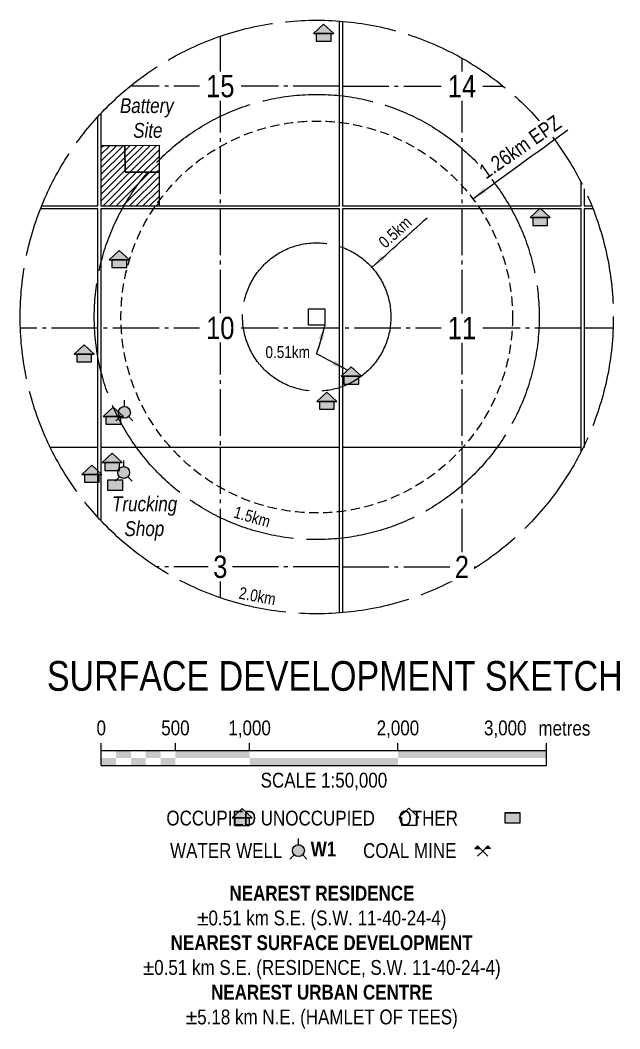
# Model space of a CAD drawing. Extents: x 337230 to 342918, y 5810288 to 5814863.
# Drawn here: x 339892 to 340297, y 5810878 to 5811558 of the extents above; entities that cross this region are included whole.
import ezdxf
from ezdxf.enums import TextEntityAlignment as Align

# ---------------------------------------------------------------- set-up
doc = ezdxf.new("R2010")
doc.units = 0
doc.header["$LTSCALE"] = 5
for name, pattern in [('foc-BUFFER', [16.75, 15, -1.75]), ('foc-QUARTERLINE', [33, 25, -3, 2, -3]), ('foc-TIELINE', [1.875, 1.25, -0.625])]:
    doc.linetypes.add(name, pattern=pattern)
for name, color, linetype in [('AS-RESIDENCE', 14, 'Continuous'), ('AS-SYMBOL', 7, 'Continuous'), ('AS-TOWN-H', 254, 'Continuous'), ('AUX-BUFFER', 7, 'foc-BUFFER'), ('CG-NOTES', 7, 'Continuous'), ('DETAIL-T', 7, 'Continuous'), ('F-WS-S', 190, 'Continuous'), ('L-2', 7, 'Continuous'), ('L-QSEC', 8, 'foc-QUARTERLINE'), ('L-SEC', 7, 'Continuous'), ('P-BUFFER-PURPLE', 187, 'foc-TIELINE'), ('P-BUFFER-PURPLE-T', 187, 'Continuous'), ('P-PROPOSED', 10, 'Continuous'), ('S-7', 6, 'Continuous'), ('T-WATER-T', 170, 'Continuous')]:
    doc.layers.add(name, color=color, linetype=linetype)
doc.styles.add('120', font='ARIALN.TTF', dxfattribs={"height": 13})
doc.styles.add('60L', font='ARIALN.TTF', dxfattribs={"height": 7.35})
doc.styles.add('80', font='ARIALN.TTF', dxfattribs={"height": 10})
doc.styles.add('80CG', font='ARIALN.TTF', dxfattribs={"height": 10})
doc.styles.add('80L', font='ARIALN.TTF', dxfattribs={"height": 10})
doc.styles.add('BOLD', font='ARIALNB.TTF')
doc.dimstyles.new('Compass 5 000', dxfattribs={"dimscale": 5, "dimtxt": 9, "dimasz": 2, "dimexe": 0.2, "dimexo": 0.0625, "dimgap": 0.5, "dimtad": 0, "dimtih": 1, "dimtoh": 1, "dimzin": 0, "dimdsep": 46, "dimtxsty": '80CG', "dimcen": 0.1, "dimse1": 1, "dimse2": 1, "dimclrd": 256, "dimclrt": 256, "dimaunit": 1, "dimadec": 4, "dimazin": 0, "dimtfac": 0.06, "dimtofl": 0, "dimtmove": 0, "dimatfit": 1, "dimfxl": 0.2, "dimtolj": 1, "dimtzin": 0, "dimlwd": -1, "dimarcsym": 0})
pattern_1 = [(45.05885621, (2576.1727, 3617.8074), (-2.2468633949, 2.2422520184), [])]

# ---------------------------------------------------------------- blocks, each defined once
blk = doc.blocks.new('*U45')
at = {"color": 0}
for p, q in [((-150, 0), (-150, 15)), ((-100, 10), (-100, 15)), ((-50, 10), (-50, 15)), ((50, 10), (50, 15)), ((150.24, 0), (150.24, 15)), ((-150, 10), (150.24, 10)), ((-150, 0), (150.24, 0))]:
    blk.add_line(p, q, dxfattribs=at)
for points in [[(-140, 10), (-130, 10), (-140, 5), (-130, 5)], [(-120, 10), (-110, 10), (-120, 5), (-110, 5)], [(-100, 10), (-50, 10), (-100, 5), (-50, 5)], [(50, 10), (150.24, 10), (50, 5), (150.24, 5)], [(-150, 5), (-140, 5), (-150, 0), (-140, 0)], [(-130, 5), (-120, 5), (-130, 0), (-120, 0)], [(-110, 5), (-100, 5), (-110, 0), (-100, 0)], [(-50, 5), (50, 5), (-50, 0), (50, 0)]]:
    blk.add_solid(points, dxfattribs=at)
at = {"color": 0, "style": '80'}
blk.add_text('metres', height=10, dxfattribs=at).set_placement((162.24, 20), align=Align.CENTER)
at = {"color": 0, "char_height": 10, "style": '80'}
for s, insert, attachment_point in [('0', (-150, 30.21), 2), ('500', (-100, 30.21), 2), ('1,000', (-50, 30.21), 2), ('2,000', (50, 30.21), 2), ('3,000', (136.7, 30.22), 3), ('SCALE 1:50,000', (0.12, -5), 2)]:
    blk.add_mtext(s, dxfattribs=dict(at, insert=insert, attachment_point=attachment_point))
blk = doc.blocks.new('res_abd')
at = {"color": 14}
blk.add_lwpolyline([(-1.13, -0.57), (-1.13, -1.62), (0.87, -1.62), (0.87, -0.57), (1.22, -0.57), (-0.13, 0.69), (-1.49, -0.57)], close=True, dxfattribs=at)
blk = doc.blocks.new('res_other')
blk.add_hatch(color=14).paths.add_polyline_path([(-1.09, 0.73), (0.91, 0.73), (0.91, -0.69), (-1.09, -0.69)])
at = {"color": 14}
blk.add_lwpolyline([(-1.09, 0.73), (0.91, 0.73), (0.91, -0.69), (-1.09, -0.69)], close=True, dxfattribs=at)
blk = doc.blocks.new('res_occ')
for points in [[(0.1, 0.89), (-1.26, -0.37), (1.46, -0.37)], [(-0.9, -1.43), (1.1, -1.43), (1.1, -0.37), (-0.9, -0.37)]]:
    blk.add_hatch(color=14).paths.add_polyline_path(points)
at = {"color": 14}
for points in [[(0.1, 0.89), (-1.26, -0.37), (1.46, -0.37)], [(-0.9, -1.43), (1.1, -1.43), (1.1, -0.37), (-0.9, -0.37)]]:
    blk.add_lwpolyline(points, close=True, dxfattribs=at)
blk = doc.blocks.new('WAT')
h = blk.add_hatch(color=255)
h.dxf.hatch_style = 1
edge = h.paths.add_edge_path()
edge.add_arc((0, 0), 0.9, 0, 360)
at = {"color": 170}
for p, q in [((0, 0.82), (0, 1.63)), ((-0.58, -0.58), (-1.15, -1.15)), ((0.58, -0.58), (1.15, -1.15))]:
    blk.add_line(p, q, dxfattribs=at)
blk.add_circle((0, 0), 0.8, dxfattribs=at)
blk = doc.blocks.new('Mine')
at = {"layer": 'AS-SYMBOL'}
h = blk.add_hatch(color=161, dxfattribs=at)
h.dxf.hatch_style = 1
h.paths.add_polyline_path([(-0.71, 0.71), (-1.06, 0.35), (-0.35, 0.35)])
h = blk.add_hatch(color=161, dxfattribs=at)
h.dxf.hatch_style = 1
h.paths.add_polyline_path([(0.71, 0.71), (0.35, 0.35), (1.06, 0.35)])
at = {"layer": 'AS-SYMBOL', "color": 161}
for p, q in [((-0.71, 0.71), (-1.06, 0.35)), ((-1.06, 0.35), (-0.35, 0.35)), ((-0.71, 0.71), (0, 0)), ((0, 0), (-0.71, -0.71)), ((0, 0), (0.71, 0.71)), ((0, 0), (0.71, -0.71)), ((1.06, 0.35), (0.35, 0.35)), ((0.71, 0.71), (1.06, 0.35))]:
    blk.add_line(p, q, dxfattribs=at)
blk = doc.blocks.new('*U114')
at = {"layer": 'AS-RESIDENCE', "color": 14}
blk.add_lwpolyline([(130.01, -1.32), (140.01, -1.32), (140.01, -8.46), (130.01, -8.46)], close=True, dxfattribs=at)
at = {"layer": 'AS-RESIDENCE', "xscale": 5, "yscale": 5, "zscale": 5}
for name, p in [('res_occ', (-47.66, -2.88)), ('res_abd', (65.91, -1.71)), ('res_other', (135.48, -5.03))]:
    blk.add_blockref(name, p, dxfattribs=at)
at = {"layer": 'AS-SYMBOL', "color": 161, "xscale": 5, "yscale": 5, "zscale": 5}
blk.add_blockref('Mine', (114.96, -27.2), dxfattribs=at)
at = {"layer": 'F-WS-S', "xscale": 5, "yscale": 5, "zscale": 5}
blk.add_blockref('WAT', (-9.25, -26.9), dxfattribs=at)
at = {"layer": 'CG-NOTES', "char_height": 12, "style": '80CG'}
for s, insert, width, attachment_point in [('{\\H0.83333x;OCCUPIED^IUNOCCUPIED^I    OTHER}', (0, 0), 324.7071, 2), ('\\pi0.13844;{\\H0.83333x;WATER WELL}', (-95.95, -21.87), 75.4267, 1), ('\\pi0.33285;{\\H0.83333x;COAL MINE}', (33.96, -21.87), 62.5208, 1)]:
    blk.add_mtext(s, dxfattribs=dict(at, insert=insert, width=width, attachment_point=attachment_point))
at = {"layer": 'T-WATER-T', "style": 'BOLD'}
blk.add_text('W1', height=10, dxfattribs=at).set_placement((-0.98, -30.83))

msp = doc.modelspace()

# ---------------------------------------------------------------- hatches: boundary and pattern name
at = {"layer": 'AS-TOWN-H'}
h = msp.add_hatch(dxfattribs=at)
h.set_pattern_fill('ANSI31', color=256, scale=0.999775, angle=0.058856)
h.set_pattern_definition(pattern_1)
h.paths.add_polyline_path([(339946.958, 5811432.777), (339986.407, 5811432.918), (339986.327, 5811455.281), (339963.352, 5811455.301), (339963.369, 5811463.732), (339962.959, 5811463.732), (339962.964, 5811473.171), (339946.958, 5811473.08)])
h = msp.add_hatch(dxfattribs=at)
h.set_pattern_fill('ANSI31', color=256, scale=0.999775, angle=0.058856)
h.set_pattern_definition(pattern_1)
h.paths.add_polyline_path([(339986.327, 5811455.281), (339986.312, 5811473.226), (339962.964, 5811473.171), (339962.959, 5811463.732), (339963.369, 5811463.732), (339963.352, 5811455.301)])

# ---------------------------------------------------------------- linework, layer by layer
at = {"layer": 'AS-RESIDENCE', "flags": 128}
for points in [[(339946.958, 5811432.777), (339986.407, 5811432.918), (339986.327, 5811455.281), (339963.352, 5811455.301), (339963.369, 5811463.732), (339962.959, 5811463.732), (339962.964, 5811473.171), (339946.958, 5811473.08)], [(339986.327, 5811455.281), (339986.312, 5811473.226), (339962.964, 5811473.171), (339962.959, 5811463.732), (339963.369, 5811463.732), (339963.352, 5811455.301)]]:
    msp.add_lwpolyline(points, close=True, dxfattribs=at)
at = {"layer": 'L-QSEC', "color": 253, "ltscale": 0.25}
for p, q in [((340027.408, 5811546.882), (340027.408, 5811513.227)), ((340190.318, 5811532.15), (340190.318, 5811513.227)), ((340027.408, 5811513.227), (339966.641, 5811513.227)), ((340027.408, 5811513.227), (340027.408, 5811432.777)), ((340107.857, 5811513.227), (340027.408, 5811513.227)), ((340109.868, 5811513.227), (340190.318, 5811513.227)), ((340190.318, 5811513.227), (340190.318, 5811432.777)), ((340190.318, 5811513.227), (340218.218, 5811513.227)), ((340027.408, 5811430.766), (340027.408, 5811350.317)), ((340190.318, 5811430.766), (340190.318, 5811350.317)), ((339944.947, 5811350.317), (339892.614, 5811350.317)), ((340027.408, 5811350.317), (339946.958, 5811350.317)), ((340107.857, 5811350.317), (340027.408, 5811350.317)), ((340027.408, 5811350.317), (340027.408, 5811269.867)), ((340190.318, 5811350.317), (340109.868, 5811350.317)), ((340190.318, 5811350.317), (340190.318, 5811269.867)), ((340270.767, 5811350.317), (340190.318, 5811350.317)), ((340292.245, 5811350.317), (340272.778, 5811350.317)), ((340027.408, 5811269.867), (340027.408, 5811189.418)), ((340190.318, 5811269.867), (340190.318, 5811189.418)), ((340027.408, 5811189.418), (339984.578, 5811189.418)), ((340027.408, 5811189.418), (340027.408, 5811168.705)), ((340107.857, 5811189.418), (340027.408, 5811189.418)), ((340109.868, 5811189.418), (340190.318, 5811189.418)), ((340190.318, 5811189.418), (340190.318, 5811183.437)), ((340190.318, 5811189.418), (340200.281, 5811189.418))]:
    msp.add_line(p, q, dxfattribs=at)
at = {"layer": 'L-SEC', "color": 253}
for p, q in [((340107.857, 5811513.227), (340107.857, 5811557.153)), ((340109.868, 5811556.987), (340109.868, 5811513.227)), ((340107.857, 5811432.777), (340107.857, 5811513.227)), ((340109.868, 5811513.227), (340109.868, 5811432.777)), ((339944.947, 5811432.777), (339944.947, 5811492.816)), ((339946.958, 5811494.981), (339946.958, 5811432.777)), ((340270.767, 5811432.777), (340270.767, 5811448.226)), ((340272.778, 5811444.145), (340272.778, 5811432.777)), ((339907.066, 5811432.777), (339944.947, 5811432.777)), ((339946.958, 5811432.777), (340027.408, 5811432.777)), ((340027.408, 5811432.777), (340107.857, 5811432.777)), ((340109.868, 5811432.777), (340190.318, 5811432.777)), ((340190.318, 5811432.777), (340270.767, 5811432.777)), ((340272.778, 5811432.777), (340277.793, 5811432.777)), ((339944.947, 5811430.766), (339906.265, 5811430.766)), ((339944.947, 5811350.317), (339944.947, 5811430.766)), ((339946.958, 5811430.766), (339946.958, 5811350.317)), ((340027.408, 5811430.766), (339946.958, 5811430.766)), ((340107.857, 5811430.766), (340027.408, 5811430.766)), ((340107.857, 5811350.317), (340107.857, 5811430.766)), ((340109.868, 5811430.766), (340109.868, 5811350.317)), ((340190.318, 5811430.766), (340109.868, 5811430.766)), ((340270.767, 5811430.766), (340190.318, 5811430.766)), ((340270.767, 5811350.317), (340270.767, 5811430.766)), ((340272.778, 5811430.766), (340272.778, 5811350.317)), ((340278.594, 5811430.766), (340272.778, 5811430.766)), ((339944.947, 5811269.867), (339944.947, 5811350.317)), ((339946.958, 5811350.317), (339946.958, 5811269.867)), ((340107.857, 5811269.867), (340107.857, 5811350.317)), ((340109.868, 5811350.317), (340109.868, 5811269.867)), ((340270.767, 5811269.867), (340270.767, 5811350.317)), ((340272.778, 5811350.317), (340272.778, 5811269.867)), ((339944.947, 5811269.867), (339912.843, 5811269.867)), ((339944.947, 5811222.77), (339944.947, 5811269.867)), ((339946.958, 5811269.867), (339946.958, 5811220.606)), ((340027.408, 5811269.867), (339946.958, 5811269.867)), ((340107.857, 5811269.867), (340027.408, 5811269.867)), ((340107.857, 5811189.418), (340107.857, 5811269.867)), ((340109.868, 5811269.867), (340109.868, 5811189.418)), ((340190.318, 5811269.867), (340109.868, 5811269.867)), ((340270.767, 5811269.867), (340190.318, 5811269.867)), ((340270.767, 5811267.36), (340270.767, 5811269.867)), ((340107.857, 5811158.433), (340107.857, 5811189.418)), ((340109.868, 5811189.418), (340109.868, 5811158.599))]:
    msp.add_line(p, q, dxfattribs=at)
at = {"layer": 'P-PROPOSED'}
msp.add_lwpolyline([(340086.928, 5811363.283), (340097.919, 5811363.295), (340097.931, 5811352.304), (340086.94, 5811352.291)], close=True, dxfattribs=at)

# ---------------------------------------------------------------- block references
at = {"xscale": 5.000000000000021, "yscale": 5.000000000000021, "zscale": 5.000000000000021}
for p in [(339962.761, 5811293.548), (339962.264, 5811253.045)]:
    msp.add_blockref('WAT', p, dxfattribs=at)
at = {"layer": 'AS-RESIDENCE'}
for name, p, xscale, yscale, zscale in [('res_occ', (340096.599, 5811550.674), 5.000000000000027, 5.000000000000027, 5.000000000000027), ('res_occ', (340242.566, 5811426.598), 5.000000000000027, 5.000000000000027, 5.000000000000027), ('res_occ', (339958.819, 5811398.243), 4.998925099999996, 4.998925099999996, 4.998925099999996), ('res_occ', (339935.148, 5811334.647), 4.998925099999996, 4.998925099999996, 4.998925099999996), ('res_occ', (340115.243, 5811319.778), 5.000000000000027, 5.000000000000027, 5.000000000000027), ('res_occ', (340098.702, 5811302.761), 5.000000000000027, 5.000000000000027, 5.000000000000027), ('res_occ', (339954.785, 5811292.702), 4.998925099999996, 4.998925099999996, 4.998925099999996), ('res_occ', (339954.025, 5811261.567), 4.998925099999996, 4.998925099999996, 4.998925099999996), ('res_occ', (339940.346, 5811253.594), 4.998925099999996, 4.998925099999996, 4.998925099999996), ('res_other', (339956.939, 5811244.364), 5.000015103292522, 5.000015103292522, 5.000015103292522)]:
    msp.add_blockref(name, p, dxfattribs=dict(at, xscale=xscale, yscale=yscale, zscale=zscale))
at = {"layer": 'CG-NOTES'}
msp.add_blockref('*U114', (340089.359, 5811025.233), dxfattribs=at)
at = {"layer": 'L-2'}
msp.add_blockref('*U45', (340097.159, 5811055.777), dxfattribs=at)

# ---------------------------------------------------------------- texts
at = {"char_height": 7.9982, "attachment_point": 1, "style": '60L'}
for s, insert, rotation in [('0.5km', (340133.267, 5811409.572), 41.998851), ('1.5km', (340038.074, 5811230.574), 343.487421), ('2.0km', (340040.881, 5811176.063), 349.385774)]:
    msp.add_mtext_dynamic_manual_height_columns(s, width=28.38558, gutter_width=47.489, heights=[0], dxfattribs=dict(at, insert=insert, rotation=rotation))
at = {"layer": 'AS-RESIDENCE', "char_height": 9.99779, "attachment_point": 1, "rotation": 0.058856, "style": '80L'}
for s, insert in [('\\pi-5.4904;{\\fArial Narrow|b0|i1|c0|p34;Battery \\P\\pi3.4333;Site}', (339965.231, 5811505.172)), ('\\pi-8.4809;{\\fArial Narrow|b0|i1|c0|p34;Trucking\\P\\pi-0.092538;Shop}', (339962.914, 5811236.891))]:
    msp.add_mtext_dynamic_manual_height_columns(s, width=25.50502, gutter_width=49.989, heights=[0], dxfattribs=dict(at, insert=insert))
at = {"layer": 'CG-NOTES', "insert": (339889.036, 5810974.636), "char_height": 10, "width": 412.39943, "attachment_point": 1, "style": '80CG'}
msp.add_mtext('\\pi144.55;{\\fArial Narrow|b1|i0|c0|p34;NEAREST RESIDENCE}\\P\\pi122.75;±0.51 km S.E. (S.W. 11-40-24-4)\\P\\pi104.93;{\\fArial Narrow|b1|i0|c0|p34;NEAREST SURFACE DEVELOPMENT}\\P\\pi86.162;±0.51 km S.E. (RESIDENCE, S.W. 11-40-24-4)\\P\\pi132.15;{\\fArial Narrow|b1|i0|c0|p34;NEAREST URBAN CENTRE}\\P\\pi115.13;±5.18 km N.E. (HAMLET OF TEES)', dxfattribs=at)
at = {"layer": 'DETAIL-T', "color": 3, "insert": (339908.095, 5811126.011), "char_height": 20, "width": 390.0592, "attachment_point": 1, "style": '80CG'}
msp.add_mtext('\\pi2.3966;SURFACE DEVELOPMENT SKETCH', dxfattribs=at)

# ---------------------------------------------------------------- leaders
at = {"path_type": 1}
msp.add_leader([(340129.624, 5811391.191), (340166.819, 5811424.589)], dimstyle='Compass 5 000', override={"dimgap": 0.5, "dimtad": 0}, dxfattribs=at)
at = {"layer": 'P-BUFFER-PURPLE-T', "path_type": 1}
msp.add_leader([(340197.748, 5811437.367), (340261.646, 5811483.94)], dimstyle='Compass 5 000', override={"dimgap": 0.5, "dimtad": 0}, dxfattribs=at)

# ---------------------------------------------------------------- next in the draw order: texts
at = {"layer": 'S-7', "attachment_point": 5, "style": '120', "bg_fill": 3, "box_fill_scale": 1.15, "bg_fill_color": 256}
for s, insert, char_height, width, bg_fill_transparency in [('15', (340027.408, 5811513.227), 14.9967, 23.30317, 13369456), ('14', (340190.318, 5811513.227), 14.9967, 23.30317, 137), ('10', (340027.408, 5811350.317), 14.9967, 23.30317, 13369461), ('11', (340190.318, 5811350.317), 14.9967, 23.30317, 132), ('3', (340027.408, 5811189.418), 14.997, 11.65158, 13369466)]:
    msp.add_mtext(s, dxfattribs=dict(at, insert=insert, char_height=char_height, width=width, bg_fill_transparency=bg_fill_transparency))

# ---------------------------------------------------------------- next in the draw order: linework, layer by layer
at = {"layer": 'AUX-BUFFER'}
for radius in [199.956, 149.967, 49.989]:
    msp.add_circle((340092.43, 5811357.793), radius, dxfattribs=at)

# ---------------------------------------------------------------- next in the draw order: texts
at = {"insert": (340057.833, 5811338.153), "char_height": 8, "attachment_point": 1, "style": '60L', "bg_fill": 2}
msp.add_mtext_dynamic_manual_height_columns('0.51km', width=28.38558, gutter_width=47.489, heights=[0], dxfattribs=at)
at = {"layer": 'S-7', "insert": (340190.318, 5811189.418), "char_height": 14.997, "width": 11.65158, "attachment_point": 5, "style": '120', "bg_fill": 3, "box_fill_scale": 1.15, "bg_fill_color": 256, "bg_fill_transparency": 127}
msp.add_mtext('2', dxfattribs=at)

# ---------------------------------------------------------------- next in the draw order: linework, layer by layer
at = {"layer": 'P-BUFFER-PURPLE'}
msp.add_circle((340092.43, 5811357.793), 132, dxfattribs=at)

# ---------------------------------------------------------------- next in the draw order: leaders
at = {"color": 4, "path_type": 1}
for points in [[(340097.931, 5811352.304), (340092.361, 5811332.922)], [(340112.691, 5811322.17), (340092.361, 5811332.922)]]:
    msp.add_leader(points, dimstyle='Compass 5 000', override={"dimgap": 0.5, "dimtad": 0}, dxfattribs=at)

# ---------------------------------------------------------------- next in the draw order: texts
at = {"layer": 'P-BUFFER-PURPLE-T', "insert": (340200.785, 5811458.517), "char_height": 10.0023, "attachment_point": 1, "rotation": 34.681616, "style": '80L', "bg_fill": 3, "box_fill_scale": 1.2, "bg_fill_color": 256, "bg_fill_transparency": 0}
msp.add_mtext_dynamic_manual_height_columns('1.26km EPZ', width=62.86322, gutter_width=45, heights=[0], dxfattribs=at)

doc.saveas('drawing.dxf')
